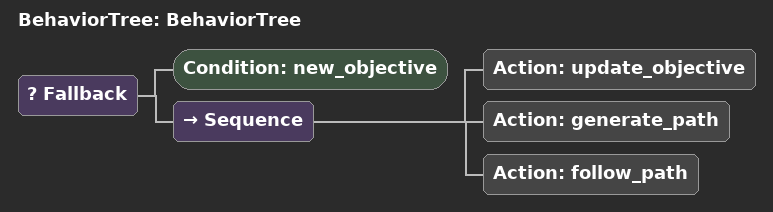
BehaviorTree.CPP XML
<?xml version="1.0"?>
<root main_tree_to_execute="BehaviorTree">
    <BehaviorTree ID="BehaviorTree">
        <Fallback>
            <Condition ID="new_objective"/>
            <Sequence>
                <Action ID="update_objective"/>
                <Action ID="generate_path"/>
                <Action ID="follow_path"/>
            </Sequence>
        </Fallback>
    </BehaviorTree>
</root>
